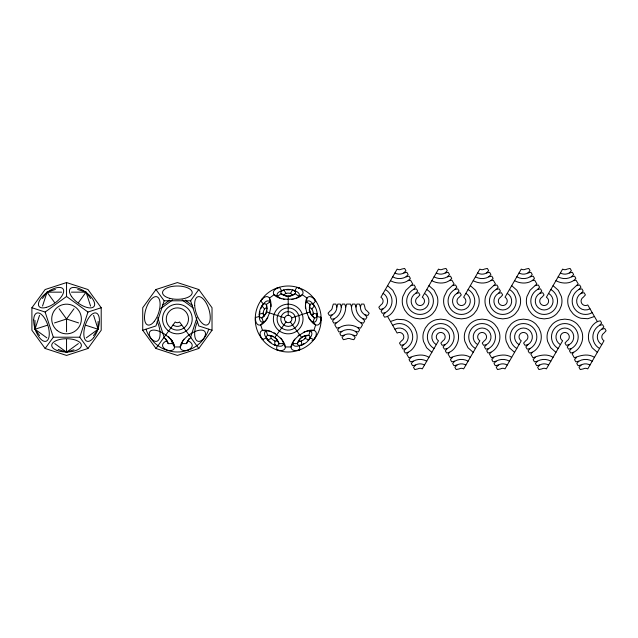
<?xml version="1.0" encoding="UTF-8"?>
<svg xmlns="http://www.w3.org/2000/svg" width="638" height="638" viewBox="0 0 638 638"><rect width="100%" height="100%" fill="white"/><g stroke="black" fill="none" stroke-linecap="round" stroke-linejoin="round"><path stroke-width="0.96" d="M274.946 340.947L274.651 345.054L276.9 345.684L276.605 349.799L279.484 350.733M309.653 308.329L310.124 304.47L306.495 301.934L306.966 298.066L302.316 294.684L298.783 296.327L295.25 293.663L291.718 295.298M334.615 318.625L331.577 319.295L330.285 317.062L332.39 314.765A8.908 8.908 0 0 0 336.84 307.053L337.773 304.087L340.357 304.087L341.29 307.053A13.358 13.358 0 0 1 334.615 318.625L332.51 320.922L333.802 323.155L336.84 322.485A17.968 17.968 0 0 0 345.74 307.053L346.681 304.087L350.557 304.087L351.498 307.053A17.968 17.968 0 0 0 360.406 322.477L362.504 324.774L360.566 328.131L357.527 327.461A17.968 17.968 0 0 0 339.719 327.461L336.673 328.131L334.735 324.774L336.84 322.485M341.29 307.053L342.231 304.087L344.807 304.087L345.748 307.053M351.498 307.053L352.431 304.087L355.015 304.087L355.948 307.053A13.358 13.358 0 0 0 362.623 318.625L364.729 320.922L363.437 323.155L360.398 322.485M355.948 307.053L356.881 304.087L359.465 304.087L360.398 307.053A8.908 8.908 0 0 0 364.856 314.765L366.954 317.062L365.662 319.295L362.623 318.625M360.398 307.053L361.339 304.087L363.915 304.087L364.856 307.053A4.45 4.45 0 0 0 367.081 310.913L369.179 313.21L367.895 315.443L364.856 314.765M39.588 335.572L34.994 329.256L39.516 315.339M42.531 306.073L47.053 292.156L55.41 289.445M87.964 348.476L79.782 337.215L87.964 312.046L101.203 307.739L87.964 289.524L66.551 282.57L45.139 289.524L31.9 307.739L31.9 330.261L45.139 348.476L66.551 355.43L87.964 348.476L101.203 330.261L101.203 307.739M155.959 289.524L164.141 300.785L155.959 325.954L142.729 330.261L155.959 348.476L177.38 355.43L198.793 348.476L212.023 330.261L212.023 307.739L198.793 289.524L177.38 282.57L155.959 289.524L142.729 307.739L142.729 330.261M190.61 337.215L196.975 317.636M183.951 339.177A11.125 4.976 -36 0 0 182.141 343.563L180.251 346.96L174.501 346.96A14.834 6.635 36 0 1 160.561 347.391A14.834 6.635 36 0 1 149.539 332.215A14.834 6.635 36 0 1 165.784 334.958C169.644 337.988 173.935 341.785 174.501 346.96L172.14 342.718M182.141 343.563L186.567 343.643L188.457 340.237A3.7 1.651 -36 0 1 188.8 339.177M299.286 340.237L297.396 343.643L292.97 343.563L291.08 346.96L285.33 346.96L283.431 343.563L279.013 343.643L277.115 340.237M290.378 293.448L292.563 289.955L294.74 290.769L296.925 287.267L299.796 288.201M42.459 298.48L47.053 292.156L61.679 292.156M45.139 348.476L53.313 337.215L45.139 312.046L31.9 307.739M54.485 322.924L66.551 319L74.008 308.736M78.594 302.42L86.05 292.156L90.644 298.48M93.515 335.572L98.1 329.256L98.1 321.44M155.959 348.476L175.203 321.991A3.7 3.7 0 0 0 179.549 321.991L198.793 348.476M164.141 300.785L190.61 300.785L198.793 289.524M262.497 298.456L260.719 300.897L263.366 304.055L261.923 305.881L264.579 309.039A3.7 1.651 -72 0 1 267.027 308.975M274.651 337.646L286.031 321.991M315.682 337.103L313.912 339.544L310.092 337.996L308.8 339.934L304.98 338.387M311.83 309.039L314.478 305.881L313.035 304.055L315.682 300.897L313.912 298.456M339.711 327.461L337.614 329.758L338.906 331.991L341.944 331.321A13.358 13.358 0 0 1 355.302 331.321L358.341 331.991L359.625 329.758L357.527 327.461M341.944 331.321L339.839 333.61L341.131 335.843L344.169 335.173A8.908 8.908 0 0 1 353.069 335.173L356.108 335.843L357.4 333.61L355.302 331.321M344.169 335.173L342.064 337.47L343.356 339.703L346.394 339.033A4.45 4.45 0 0 1 350.844 339.033L353.883 339.703L355.175 337.47L353.069 335.173M394.906 272.968A8.908 8.908 0 0 0 403.814 272.968L405.92 270.671L404.628 268.439L401.589 269.108A4.45 4.45 0 0 1 397.139 269.108L380.902 297.228A4.45 4.45 0 0 1 380.902 304.94L378.797 307.237L380.089 309.47L383.127 308.8A8.908 8.908 0 0 0 383.127 293.376M392.681 276.82A13.358 13.358 0 0 0 406.039 276.82L408.145 274.531L406.853 272.298L403.814 272.968M390.456 280.68C396.541 284.093 405.736 284.197 410.37 278.383L409.078 276.15L406.039 276.82M383.127 308.8L381.03 311.089L382.314 313.33L385.352 312.652A13.358 13.358 0 0 0 385.352 289.516M385.352 312.652L383.255 314.949L384.547 317.182C390.368 316.512 394.268 310.929 395.871 305.69A17.481 17.481 0 0 0 395.871 296.479L392.785 290.258L387.585 285.657M428.951 285.657L434.159 290.258L437.245 296.479A17.481 17.481 0 0 1 437.245 305.69L435.451 309.98L432.636 313.673A17.481 17.481 0 0 1 424.661 318.274L420.051 318.872L415.442 318.274A17.481 17.481 0 0 1 407.467 313.673L404.644 309.98L402.857 305.69A17.481 17.481 0 0 1 402.857 296.479L405.935 290.258L412.722 283.942L410.545 280.178L408.264 280.68M426.726 289.516A13.358 13.358 0 0 1 430.283 309.669A13.358 13.358 0 0 1 409.811 309.669A13.358 13.358 0 0 1 413.368 289.516L415.474 287.22L414.182 284.987L411.143 285.657M424.501 293.376A8.908 8.908 0 0 1 426.87 306.806A8.908 8.908 0 0 1 413.225 306.806A8.908 8.908 0 0 1 415.593 293.376L417.699 291.08L416.407 288.847L413.368 289.516M436.28 272.968A8.908 8.908 0 0 0 445.188 272.968L447.286 270.671L446.002 268.439L442.963 269.108A4.45 4.45 0 0 1 438.505 269.108L422.276 297.228A4.45 4.45 0 0 1 423.457 303.951A4.45 4.45 0 0 1 416.638 303.951A4.45 4.45 0 0 1 417.818 297.228L419.924 294.931L418.632 292.698L415.593 293.376M434.055 276.82A13.358 13.358 0 0 0 447.413 276.82L449.519 274.531L448.227 272.298L445.188 272.968M431.83 280.68C437.915 284.093 447.11 284.197 451.744 278.383L450.452 276.15L447.413 276.82M470.326 285.657L475.533 290.258L478.612 296.479A17.481 17.481 0 0 1 478.612 305.69L476.825 309.98L474.002 313.673A17.481 17.481 0 0 1 466.027 318.274L461.418 318.872L456.808 318.274A17.481 17.481 0 0 1 448.833 313.673L446.018 309.98L444.223 305.69A17.481 17.481 0 0 1 444.223 296.479L447.31 290.258L454.089 283.942L451.919 280.178L449.638 280.68M394.906 329.2A8.908 8.908 0 0 1 407.076 332.462A8.908 8.908 0 0 1 403.814 344.624L401.717 346.92L403.001 349.153L406.039 348.484A13.358 13.358 0 0 0 410.928 330.237A13.358 13.358 0 0 0 392.681 325.348M468.101 289.516A13.358 13.358 0 0 1 471.657 309.669A13.358 13.358 0 0 1 451.186 309.669A13.358 13.358 0 0 1 454.742 289.516L456.84 287.22L455.556 284.987L452.517 285.657M406.039 348.484L403.942 350.78L405.226 353.013C411.055 352.336 414.947 346.761 416.558 341.521A17.481 17.481 0 0 0 416.558 332.31L414.764 328.02L411.949 324.327A17.481 17.481 0 0 0 403.974 319.726L397.035 319.279L390.456 321.488M465.876 293.376A8.908 8.908 0 0 1 468.244 306.806A8.908 8.908 0 0 1 454.599 306.806A8.908 8.908 0 0 1 456.967 293.376L459.073 291.08L457.781 288.847L454.742 289.516M408.264 352.343L406.693 354.058L408.862 357.822C415.171 355.254 422.675 353.34 428.951 357.32M477.655 272.968A8.908 8.908 0 0 0 486.563 272.968L488.66 270.671L487.368 268.439L484.33 269.108A4.45 4.45 0 0 1 479.88 269.108L463.651 297.228A4.45 4.45 0 0 1 464.831 303.951A4.45 4.45 0 0 1 458.012 303.951A4.45 4.45 0 0 1 459.193 297.228L461.298 294.931L460.006 292.698L456.967 293.376M411.143 357.32L409.038 359.617L410.33 361.85L413.368 361.18A13.358 13.358 0 0 1 426.726 361.18M475.43 276.82A13.358 13.358 0 0 0 488.788 276.82L490.885 274.531L489.601 272.298L486.563 272.968M413.368 361.18L411.271 363.469L412.555 365.702L415.593 365.032A8.908 8.908 0 0 1 424.501 365.032M473.205 280.68C479.29 284.093 488.485 284.197 493.118 278.383L491.826 276.15L488.788 276.82M415.593 365.032L413.496 367.329L414.788 369.561L417.818 368.892A4.45 4.45 0 0 1 422.276 368.892L438.505 340.772A4.45 4.45 0 0 1 437.325 334.049A4.45 4.45 0 0 1 444.144 334.049A4.45 4.45 0 0 1 442.963 340.772L440.858 343.069L442.15 345.302L445.188 344.624A8.908 8.908 0 0 0 447.557 331.194A8.908 8.908 0 0 0 433.912 331.194A8.908 8.908 0 0 0 436.28 344.624M511.7 285.657L516.908 290.258L519.986 296.479A17.481 17.481 0 0 1 519.986 305.69L518.192 309.98L515.376 313.673A17.481 17.481 0 0 1 507.401 318.274L502.792 318.872L498.182 318.274A17.481 17.481 0 0 1 490.207 313.673L487.392 309.98L485.598 305.69A17.481 17.481 0 0 1 485.598 296.479L488.684 290.258L495.463 283.942L493.294 280.178L491.013 280.68M445.188 344.624L443.083 346.92L444.375 349.153L447.413 348.484A13.358 13.358 0 0 0 450.97 328.331A13.358 13.358 0 0 0 430.498 328.331A13.358 13.358 0 0 0 434.055 348.484M509.475 289.516A13.358 13.358 0 0 1 513.024 309.669A13.358 13.358 0 0 1 492.56 309.669A13.358 13.358 0 0 1 496.117 289.516L498.214 287.22L496.922 284.987L493.884 285.657M447.413 348.484L445.308 350.78L446.6 353.013C452.43 352.336 456.322 346.761 457.925 341.521A17.481 17.481 0 0 0 457.925 332.31L456.138 328.02L453.323 324.327A17.481 17.481 0 0 0 445.34 319.726L440.738 319.128L436.129 319.726A17.481 17.481 0 0 0 428.146 324.327L425.331 328.02L423.544 332.31A17.481 17.481 0 0 0 423.544 341.521L426.623 347.742L431.83 352.343M507.25 293.376A8.908 8.908 0 0 1 509.618 306.806A8.908 8.908 0 0 1 495.973 306.806A8.908 8.908 0 0 1 498.342 293.376L500.439 291.08L499.155 288.847L496.117 289.516M449.638 352.343L448.067 354.058L450.237 357.822C456.545 355.254 464.049 353.34 470.326 357.32M519.029 272.968A8.908 8.908 0 0 0 527.929 272.968L530.034 270.671L528.742 268.439L525.704 269.108A4.45 4.45 0 0 1 521.254 269.108L505.017 297.228A4.45 4.45 0 0 1 506.205 303.951A4.45 4.45 0 0 1 499.379 303.951A4.45 4.45 0 0 1 500.567 297.228L502.672 294.931L501.38 292.698L498.342 293.376M452.517 357.32L450.412 359.617L451.704 361.85L454.742 361.18A13.358 13.358 0 0 1 468.101 361.18M516.804 276.82A13.358 13.358 0 0 0 530.162 276.82L532.259 274.531L530.968 272.298L527.929 272.968M454.742 361.18L452.637 363.469L453.929 365.702L456.967 365.032A8.908 8.908 0 0 1 465.876 365.032M514.571 280.68C520.664 284.093 529.859 284.197 534.485 278.383L533.201 276.15L530.162 276.82M456.967 365.032L454.87 367.329L456.154 369.561L459.193 368.892A4.45 4.45 0 0 1 463.651 368.892L479.88 340.772A4.45 4.45 0 0 1 478.699 334.049A4.45 4.45 0 0 1 485.518 334.049A4.45 4.45 0 0 1 484.33 340.772L482.232 343.069L483.524 345.302L486.563 344.624A8.908 8.908 0 0 0 488.931 331.194A8.908 8.908 0 0 0 475.286 331.194A8.908 8.908 0 0 0 477.655 344.624M553.074 285.657L558.274 290.258L561.36 296.479A17.481 17.481 0 0 1 561.36 305.69L559.566 309.98L556.751 313.673A17.481 17.481 0 0 1 548.776 318.274L544.166 318.872L539.557 318.274A17.481 17.481 0 0 1 531.582 313.673L528.766 309.98L526.972 305.69A17.481 17.481 0 0 1 526.972 296.479L530.05 290.258L536.837 283.942L534.66 280.178L532.387 280.68M486.563 344.624L484.457 346.92L485.749 349.153L488.788 348.484A13.358 13.358 0 0 0 492.337 328.331A13.358 13.358 0 0 0 471.873 328.331A13.358 13.358 0 0 0 475.43 348.484M550.841 289.516A13.358 13.358 0 0 1 554.398 309.669A13.358 13.358 0 0 1 533.934 309.669A13.358 13.358 0 0 1 537.483 289.516L539.588 287.22L538.297 284.987L535.258 285.657M488.788 348.484L486.682 350.78L487.974 353.013C493.796 352.336 497.696 346.761 499.299 341.521A17.481 17.481 0 0 0 499.299 332.31L497.504 328.02L494.689 324.327A17.481 17.481 0 0 0 486.714 319.726L482.105 319.128L477.495 319.726A17.481 17.481 0 0 0 469.52 324.327L466.705 328.02L464.911 332.31A17.481 17.481 0 0 0 464.911 341.521L467.997 347.742L473.205 352.343M548.616 293.376A8.908 8.908 0 0 1 550.985 306.806A8.908 8.908 0 0 1 537.348 306.806A8.908 8.908 0 0 1 539.716 293.376L541.814 291.08L540.522 288.847L537.483 289.516M491.013 352.343L489.434 354.058L491.611 357.822C497.919 355.254 505.424 353.34 511.7 357.32M560.403 272.968A8.908 8.908 0 0 0 569.303 272.968L571.409 270.671L570.117 268.439L567.078 269.108A4.45 4.45 0 0 1 562.628 269.108L546.391 297.228A4.45 4.45 0 0 1 547.579 303.951A4.45 4.45 0 0 1 540.753 303.951A4.45 4.45 0 0 1 541.941 297.228L544.039 294.931L542.755 292.698L539.716 293.376M493.884 357.32L491.786 359.617L493.078 361.85L496.117 361.18A13.358 13.358 0 0 1 509.475 361.18M558.17 276.82A13.358 13.358 0 0 0 571.528 276.82L573.634 274.531L572.342 272.298L569.303 272.968M496.117 361.18L494.011 363.469L495.303 365.702L498.342 365.032A8.908 8.908 0 0 1 507.25 365.032M555.945 280.68C562.038 284.093 571.225 284.197 575.859 278.383L574.567 276.15L571.528 276.82M498.342 365.032L496.236 367.329L497.528 369.561L500.567 368.892A4.45 4.45 0 0 1 505.017 368.892L521.254 340.772A4.45 4.45 0 0 1 520.066 334.049A4.45 4.45 0 0 1 526.892 334.049A4.45 4.45 0 0 1 525.704 340.772L523.607 343.069L524.891 345.302L527.929 344.624A8.908 8.908 0 0 0 530.298 331.194A8.908 8.908 0 0 0 516.66 331.194A8.908 8.908 0 0 0 519.029 344.624M594.441 316.512L587.861 318.721L580.931 318.274A17.481 17.481 0 0 1 572.956 313.673L570.141 309.98L568.346 305.69A17.481 17.481 0 0 1 568.346 296.479L571.425 290.258L578.211 283.942L576.034 280.178L573.761 280.68M527.929 344.624L525.832 346.92L527.124 349.153L530.162 348.484A13.358 13.358 0 0 0 533.711 328.331A13.358 13.358 0 0 0 513.247 328.331A13.358 13.358 0 0 0 516.804 348.484M592.216 312.652A13.358 13.358 0 0 1 573.969 307.763A13.358 13.358 0 0 1 578.857 289.516L580.963 287.22L579.671 284.987L576.632 285.657M530.162 348.484L528.057 350.78L529.349 353.013C535.17 352.336 539.07 346.761 540.673 341.521A17.481 17.481 0 0 0 540.673 332.31L538.879 328.02L536.064 324.327A17.481 17.481 0 0 0 528.089 319.726L523.479 319.128L518.869 319.726A17.481 17.481 0 0 0 510.894 324.327L508.079 328.02L506.285 332.31A17.481 17.481 0 0 0 506.285 341.521L509.371 347.742L514.571 352.343M589.99 308.8A8.908 8.908 0 0 1 577.829 305.538A8.908 8.908 0 0 1 581.082 293.376L583.188 291.08L581.896 288.847L578.857 289.516M532.387 352.343L530.808 354.058L532.985 357.822C539.285 355.254 546.798 353.34 553.074 357.32M535.258 357.32L533.161 359.617L534.453 361.85L537.483 361.18A13.358 13.358 0 0 1 550.841 361.18M537.483 361.18L535.386 363.469L536.678 365.702L539.716 365.032A8.908 8.908 0 0 1 548.616 365.032M539.716 365.032L537.611 367.329L538.903 369.561L541.941 368.892A4.45 4.45 0 0 1 546.391 368.892L562.628 340.772A4.45 4.45 0 0 1 561.44 334.049A4.45 4.45 0 0 1 568.267 334.049A4.45 4.45 0 0 1 567.078 340.772L564.973 343.069L566.265 345.302L569.303 344.624A8.908 8.908 0 0 0 571.672 331.194A8.908 8.908 0 0 0 558.027 331.194A8.908 8.908 0 0 0 560.403 344.624M569.303 344.624L567.206 346.92L568.49 349.153L571.528 348.484A13.358 13.358 0 0 0 575.085 328.331A13.358 13.358 0 0 0 554.621 328.331A13.358 13.358 0 0 0 558.17 348.484M571.528 348.484L569.431 350.78L570.723 353.013C576.545 352.336 580.444 346.761 582.047 341.521A17.481 17.481 0 0 0 582.047 332.31L580.253 328.02L577.438 324.327A17.481 17.481 0 0 0 569.463 319.726L564.853 319.128L560.244 319.726A17.481 17.481 0 0 0 552.269 324.327L549.454 328.02L547.659 332.31A17.481 17.481 0 0 0 547.659 341.521L550.738 347.742L555.945 352.343M573.761 352.343L572.182 354.058L574.352 357.822C580.66 355.254 588.164 353.34 594.441 357.32M599.545 348.484A13.358 13.358 0 0 1 599.545 325.348L601.65 323.051L600.358 320.818C594.536 321.488 590.636 327.071 589.034 332.31A17.481 17.481 0 0 0 589.034 341.521L592.112 347.742L597.32 352.343M601.77 344.624A8.908 8.908 0 0 1 601.77 329.2L603.875 326.911L602.583 324.67L599.545 325.348M576.632 357.32L574.535 359.617L575.819 361.85L578.857 361.18A13.358 13.358 0 0 1 592.216 361.18M578.857 361.18L576.76 363.469L578.044 365.702L581.082 365.032A8.908 8.908 0 0 1 589.99 365.032M581.082 365.032L578.985 367.329L580.277 369.561L583.315 368.892A4.45 4.45 0 0 1 587.765 368.892L603.995 340.772A4.45 4.45 0 0 1 603.995 333.06L606.1 330.763L604.808 328.53L601.77 329.2M264.579 315.02L261.923 317.876L263.366 322.054L260.719 324.909L262.497 330.372L266.317 331.122L267.609 335.357L271.429 336.106M45.139 312.046L66.551 296.487L66.551 282.57M58.194 349.457L66.551 352.176L78.378 343.579M86.274 337.845L98.1 329.256L93.587 315.339M160.72 308.585L172.619 299.94M271.429 338.387L267.609 339.934L266.317 337.996L262.497 339.544L260.719 337.103M34.994 320.467L34.994 329.256L47.06 325.332M54.716 343.579L66.551 352.176L73.976 349.76M276.605 288.201L279.484 287.267L281.661 290.769L283.846 289.955L286.031 293.448M291.718 317.86L310.124 311.878M296.925 350.733L299.796 349.799L299.509 345.684L301.75 345.054L301.463 340.947M263.231 313.17L259.235 314.167L259.331 316.496L255.328 317.485L255.328 320.515M332.39 314.765L329.352 315.443L328.06 313.21L330.157 310.913A4.45 4.45 0 0 0 332.39 307.053L333.323 304.087L335.907 304.087L336.84 307.053M581.082 293.376L584.121 292.698L585.413 294.931L583.315 297.228A4.45 4.45 0 0 0 581.681 303.313A4.45 4.45 0 0 0 587.765 304.94L597.32 321.488M403.814 344.624L400.776 345.302L399.484 343.069L401.589 340.772A4.45 4.45 0 0 0 403.216 334.687A4.45 4.45 0 0 0 397.139 333.06L387.585 316.512M304.98 336.106L308.8 335.357L310.092 331.122L313.912 330.372L315.682 324.909L313.035 322.054L314.478 317.876L311.83 315.02M163.83 337.646A7.409 3.318 36 0 1 168.185 343.643L172.611 343.563A11.125 4.976 36 0 0 170.801 339.177M71.424 292.156L86.05 292.156L90.572 306.073M53.313 337.215L79.782 337.215M313.17 313.17L317.174 314.167L317.078 316.496L321.074 317.485L321.074 320.515M266.285 311.878L284.684 317.86M212.023 330.261L198.793 325.954L190.61 300.785M77.692 289.445L86.05 292.156M59.095 308.736L66.551 319L78.618 322.924M86.034 325.332L98.1 329.256M284.684 295.298L281.151 293.663L277.626 296.327L274.093 294.684L269.443 298.066L269.906 301.934L266.285 304.47L266.748 308.329M182.133 299.94L193.242 308.01M66.551 296.487L87.964 312.046M34.994 329.256L46.829 337.845M290.378 321.991L301.75 337.646M47.053 292.156L54.509 302.42M170.545 338.786L172.093 341.115M171.582 340.365L173.129 342.702M171.215 340.054L173.887 344.225M171.877 341.561L174.349 345.66M168.185 343.643L166.295 340.237A3.7 1.651 36 0 0 165.952 339.177M168.512 336.401L169.301 337.917M157.777 317.636L164.141 337.215M288.201 295.952L288.201 315.3M66.551 319L66.551 331.688M66.551 339.488L66.551 352.176M157.211 321.512A14.834 6.635 72 0 1 157.674 340.867A14.834 6.635 72 0 1 145.99 329.2M187.867 340.668A14.834 6.635 0 0 1 187.867 350.055A14.834 6.635 0 0 1 166.885 350.055A14.834 6.635 0 0 1 166.885 340.668M208.762 329.2A14.834 6.635 -72 0 1 197.078 340.867A14.834 6.635 -72 0 1 197.541 321.512M169.301 300.083A14.834 6.635 -36 0 1 162.538 305.116M192.213 305.116A14.834 6.635 36 0 1 185.451 300.083M181.734 324.997A7.409 7.409 0 0 1 173.018 324.997M165.37 338.379A3.7 1.651 36 0 1 165.689 338.778M186.567 343.643A7.409 3.318 -36 0 1 190.922 337.646M189.063 338.778A3.7 1.651 -36 0 1 189.382 338.379M320.691 316.934A14.834 6.635 -72 0 1 314.494 338.571M313.274 339.767A14.834 6.635 -72 0 1 312.054 340.652M305.857 337.358A14.834 6.635 -72 0 1 305.57 335.676M312.054 315.722A14.834 6.635 -72 0 1 313.274 314.526M300.203 349.265A14.834 6.635 0 0 1 277.713 350.055M298.696 340.668A14.834 6.635 0 0 1 300.203 341.466M263.127 339.767A14.834 6.635 72 0 1 255.423 318.617M263.127 314.526A14.834 6.635 72 0 1 264.347 315.722M261.46 300.043A14.834 6.635 -36 0 1 278.439 287.706M261.046 308.345A11.125 4.976 -72 0 1 267.418 300.873A11.125 4.976 -72 0 1 271.022 306.543M267.832 317.692A11.125 4.976 -72 0 1 259.331 316.496M259.618 313.33A11.125 4.976 -72 0 1 259.969 311.655M265.775 314A3.7 1.651 -72 0 1 263.327 314.063A3.7 1.651 -72 0 1 264.579 309.039M267.027 310.921A3.7 1.651 -72 0 1 266.907 311.472M266.317 313.091A3.7 1.651 -72 0 1 266.062 313.569M280.664 337.973A11.125 4.976 36 0 1 282.714 345.421A11.125 4.976 36 0 1 273.973 344.432M271.046 342.614A11.125 4.976 36 0 1 264.507 333.61A11.125 4.976 36 0 1 271.046 331.489M273.973 332.741A11.125 4.976 36 0 1 275.457 333.586M276.772 339.177A3.7 1.651 36 0 1 275.098 340.995A3.7 1.651 36 0 1 270.935 337.494A3.7 1.651 36 0 1 273.479 336.409M274.946 337.247A3.7 1.651 36 0 1 275.401 337.606M276.198 338.379A3.7 1.651 36 0 1 276.517 338.778M306.726 331.114A11.125 4.976 -36 0 1 307.994 340.397M303.911 343.587A11.125 4.976 -36 0 1 302.436 344.432M300.953 345.142A11.125 4.976 -36 0 1 294.78 339.177M298.137 335.636A11.125 4.976 -36 0 1 299.509 334.559M303.911 332.031A11.125 4.976 -36 0 1 305.355 331.489M303.409 336.226A3.7 1.651 -36 0 1 305.155 338.124A3.7 1.651 -36 0 1 300.331 341.139A3.7 1.651 -36 0 1 300.586 337.988M301.941 336.928A3.7 1.651 -36 0 1 302.436 336.641M297.97 287.706A14.834 6.635 36 0 1 315.698 301.575M316.791 313.33A11.125 4.976 72 0 1 315.028 321.943A11.125 4.976 72 0 1 308.577 317.692M305.45 308.082A11.125 4.976 72 0 1 308.17 300.849A11.125 4.976 72 0 1 314.662 306.79M309.382 310.921A3.7 1.651 72 0 1 311.129 308.29A3.7 1.651 72 0 1 313.13 313.792A3.7 1.651 72 0 1 310.347 313.569M310.084 313.091A3.7 1.651 72 0 1 309.653 312.03M293.257 290.354A11.125 4.976 0 0 1 294.74 298.815M293.257 299.222A11.125 4.976 0 0 1 291.638 299.525M284.763 299.525A11.125 4.976 0 0 1 283.152 299.222M281.661 298.815A11.125 4.976 0 0 1 283.152 290.354M286.462 289.875A11.125 4.976 0 0 1 289.939 289.875M287.06 296.367A3.7 1.651 0 0 1 285.21 293.815A3.7 1.651 0 0 1 291.191 293.815A3.7 1.651 0 0 1 289.349 296.367M168.041 330.532A14.834 14.834 0 0 0 192.03 321.321A14.834 14.834 0 0 0 172.061 305.147A14.834 14.834 0 0 0 168.041 330.532M188.346 349.991A14.834 6.635 -36 0 0 205.34 332.558A14.834 6.635 -36 0 0 184.932 338.443A14.834 6.635 -36 0 0 188.346 349.991M194.694 305.57A14.834 6.635 72 0 0 207.031 324.965A14.834 6.635 72 0 0 205.619 302.021A14.834 6.635 72 0 0 194.694 305.57M154.324 321.329A14.834 6.635 -72 0 0 157.817 297.236A14.834 6.635 -72 0 0 144.77 314A14.834 6.635 -72 0 0 154.324 321.329M169.955 298.385A14.834 6.635 0 0 0 192.213 292.635A14.834 6.635 0 0 0 169.955 286.893A14.834 6.635 0 0 0 169.955 298.385M170.378 327.645A11.125 11.125 0 0 0 188.362 320.739A11.125 11.125 0 0 0 173.392 308.617A11.125 11.125 0 0 0 170.378 327.645M285.872 321.871A3.7 3.7 0 0 0 291.853 319.582A3.7 3.7 0 0 0 286.877 315.547A3.7 3.7 0 0 0 285.872 321.871M266.301 319.686A14.834 6.635 -72 0 0 267.713 296.742A14.834 6.635 -72 0 0 255.375 316.129A14.834 6.635 -72 0 0 266.301 319.686M264.14 316.081A7.409 3.318 -72 0 0 265.886 304.055A7.409 3.318 -72 0 0 259.363 312.421A7.409 3.318 -72 0 0 264.14 316.081M262.122 339.009A14.834 6.635 36 0 0 283.95 349.784A14.834 6.635 36 0 0 272.043 332.191A14.834 6.635 36 0 0 262.122 339.009M268.024 340.469A7.409 3.318 36 0 0 278.702 344.687A7.409 3.318 36 0 0 271.397 335.827A7.409 3.318 36 0 0 268.024 340.469M299.174 349.991A14.834 6.635 -36 0 0 316.161 332.558A14.834 6.635 -36 0 0 295.753 338.443A14.834 6.635 -36 0 0 299.174 349.991M302.388 344.831A7.409 3.318 -36 0 0 309.693 335.971A7.409 3.318 -36 0 0 299.015 340.182A7.409 3.318 -36 0 0 302.388 344.831M305.522 305.57A14.834 6.635 72 0 0 317.86 324.965A14.834 6.635 72 0 0 316.448 302.021A14.834 6.635 72 0 0 305.522 305.57M309.382 307.213A7.409 3.318 72 0 0 315.044 317.979A7.409 3.318 72 0 0 315.395 307.372A7.409 3.318 72 0 0 309.382 307.213M280.784 298.385A14.834 6.635 0 0 0 303.042 292.635A14.834 6.635 0 0 0 280.784 286.893A14.834 6.635 0 0 0 280.784 298.385M283.535 295.211A7.409 3.318 0 0 0 295.522 293.153A7.409 3.318 0 0 0 285.545 289.54A7.409 3.318 0 0 0 283.535 295.211M278.862 330.532A14.834 14.834 0 0 0 302.859 321.321A14.834 14.834 0 0 0 282.889 305.147A14.834 14.834 0 0 0 278.862 330.532M281.199 327.645A11.125 11.125 0 0 0 299.19 320.739A11.125 11.125 0 0 0 284.213 308.617A11.125 11.125 0 0 0 281.199 327.645M283.535 324.758A7.409 7.409 0 0 0 295.522 320.156A7.409 7.409 0 0 0 285.545 312.078A7.409 7.409 0 0 0 283.535 324.758M46.534 307.333A14.834 6.635 -36 0 0 63.521 289.899A14.834 6.635 -36 0 0 43.113 295.785A14.834 6.635 -36 0 0 46.534 307.333M33.686 319.861A14.834 6.635 72 0 0 45.019 341.402A14.834 6.635 72 0 0 45.729 320.172A14.834 6.635 72 0 0 33.686 319.861M57.213 350.517A14.834 6.635 0 0 0 81.201 346.402A14.834 6.635 0 0 0 61.232 339.169A14.834 6.635 0 0 0 57.213 350.517M93.642 337.622A14.834 6.635 -72 0 0 97.135 313.529A14.834 6.635 -72 0 0 84.088 330.293A14.834 6.635 -72 0 0 93.642 337.622M71.464 296.359A14.834 6.635 36 0 0 93.292 307.125A14.834 6.635 36 0 0 81.385 289.532A14.834 6.635 36 0 0 71.464 296.359M57.213 330.532A14.834 14.834 0 0 0 81.201 321.321A14.834 14.834 0 0 0 61.232 305.147A14.834 14.834 0 0 0 57.213 330.532"/></g></svg>
